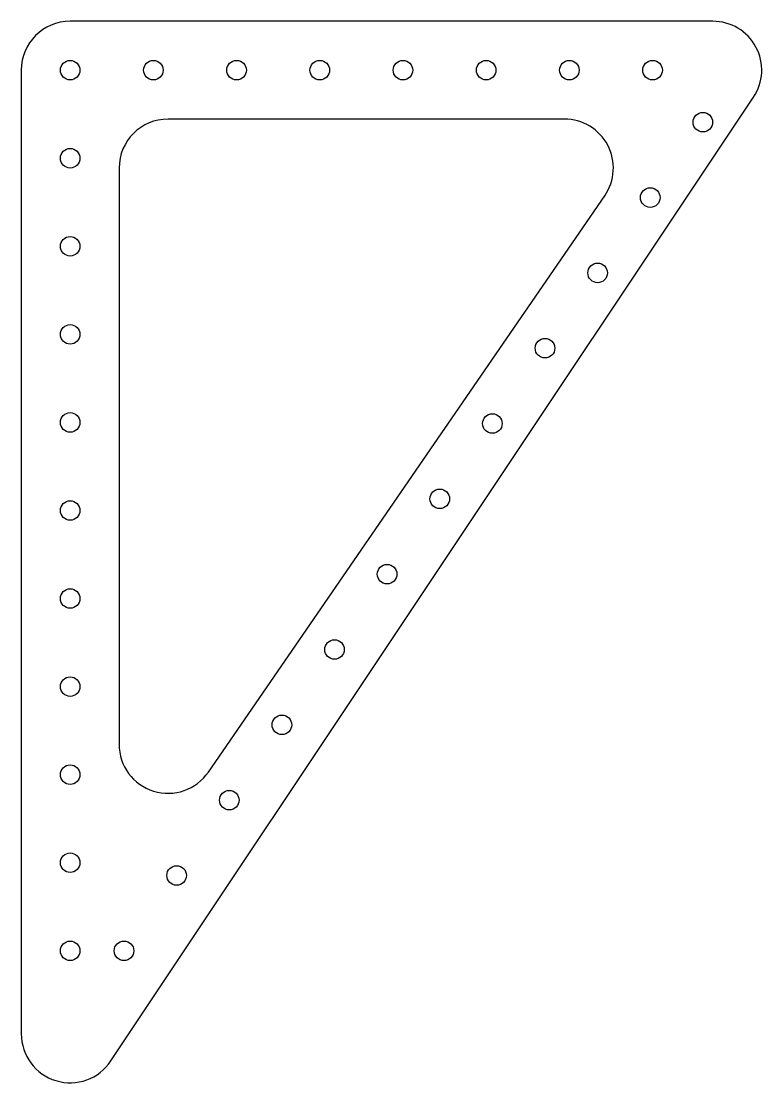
# Model space of a CAD drawing. Header units: millimetres. Extents: x 0 to 151, y 23 to 240.
import ezdxf

# ---------------------------------------------------------------- set-up
doc = ezdxf.new("R2010")
doc.units = ezdxf.units.MM
doc.header["$MEASUREMENT"] = 0
doc.layers.add('Default', color=178, linetype='Continuous', true_color=0x000000)

msp = doc.modelspace()

# ---------------------------------------------------------------- linework, layer by layer
at = {"layer": 'Default'}
for points in [[(141.31, 240), (10, 240)], [(0, 230), (0, 33.03)], [(18.32, 27.48), (149.64, 224.45)], [(110.99, 220), (30, 220)], [(20, 210), (20, 92.2)], [(38.24, 86.53), (119.23, 204.33)]]:
    msp.add_lwpolyline(points, dxfattribs=at)
for centre in [(10, 230), (27, 230), (44, 230), (61, 230), (78, 230), (95, 230), (112, 230), (129, 230), (139.28, 219.36), (10, 212), (128.53, 203.96), (10, 194), (117.78, 188.56), (10, 176), (107.02, 173.17), (10, 158), (96.27, 157.77), (85.52, 142.38), (10, 140), (74.76, 126.98), (10, 122), (64.01, 111.58), (10, 104), (53.26, 96.19), (10, 86), (42.51, 80.79), (10, 68), (31.75, 65.4), (10, 50), (21, 50)]:
    msp.add_circle(centre, 2, dxfattribs=at)
for centre, start, end in [((10, 230), 90, 180), ((141.31, 230), 326.3099, 90), ((30, 210), 90, 180), ((110.99, 210), 325.4915, 90), ((30, 92.2), 180, 325.4915), ((10, 33.03), 180, 326.3099)]:
    msp.add_arc(centre, 10, start, end, dxfattribs=at)

doc.saveas('drawing.dxf')
